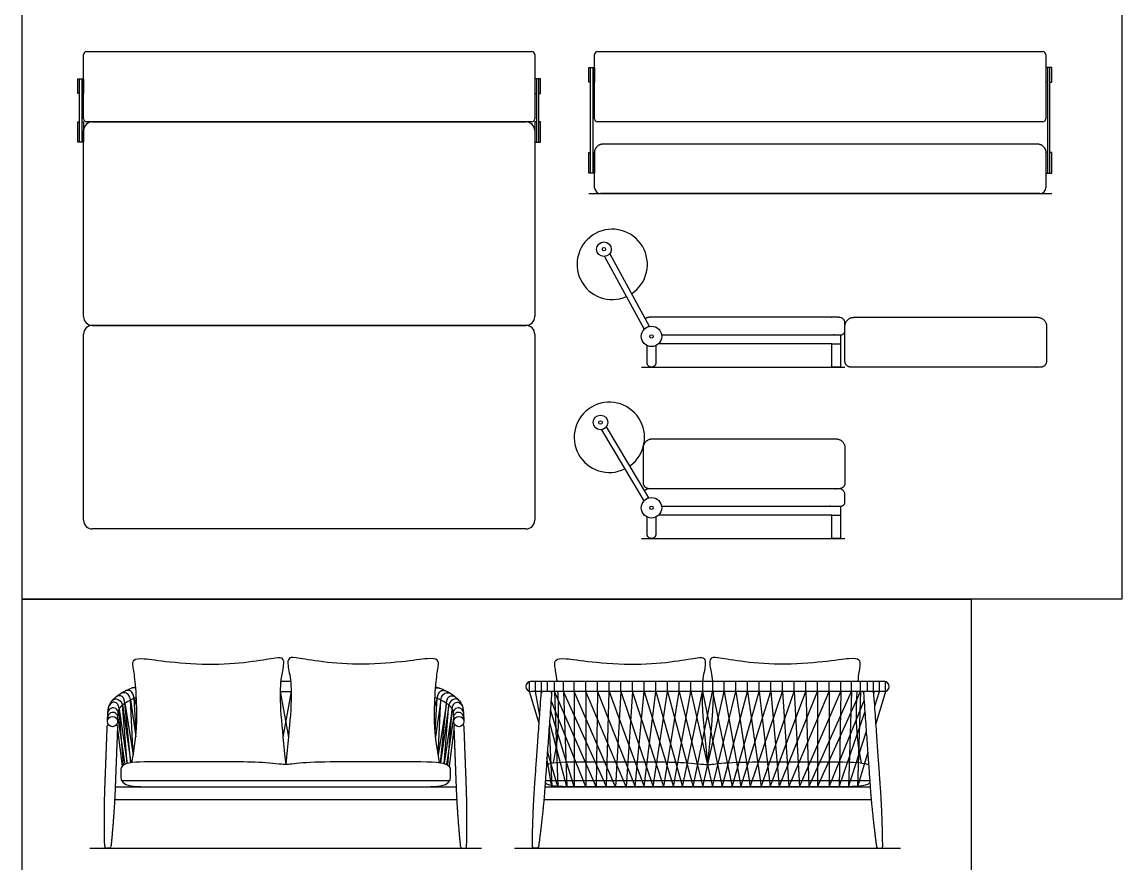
# Model space of a CAD drawing. Header units: metres. Extents: x 0 to 74.2, y -1.2 to 25.5.
# Drawn here: x 8.048 to 12.816, y 8.899 to 12.545 of the extents above; entities that cross this region are included whole.
import ezdxf

# ---------------------------------------------------------------- set-up
doc = ezdxf.new("R2010")
doc.units = ezdxf.units.M
doc.header["$MEASUREMENT"] = 0
for name, color, linetype, true_color in [('AG-DETAILS', 7, 'Continuous', 0x66ffff), ('AG-DIAGRAM', 7, 'Continuous', 0xfecc66), ('AG-FURNITURE', 7, 'Continuous', 0x66ccff), ('X-VPRT', 6, 'Continuous', 0xff00ff)]:
    doc.layers.add(name, color=color, linetype=linetype, true_color=true_color)

msp = doc.modelspace()

# ---------------------------------------------------------------- linework, layer by layer
at = {"layer": 'AG-DETAILS'}
for p, q in [((11.5582, 11.1506), (11.5963, 11.1506)), ((11.5582, 10.4075), (11.5963, 10.4075)), ((11.7443, 9.5788), (11.765, 9.6424)), ((8.4635, 9.5285), (8.4929, 9.3265)), ((9.918, 9.5285), (9.8886, 9.3265))]:
    msp.add_line(p, q, dxfattribs=at)
for points in [[(10.5124, 12.2841), (10.5048, 12.2841), (10.5048, 12.3476), (10.5302, 12.3476), (10.5302, 12.2841), (10.5227, 12.2841)], [(12.5039, 12.2841), (12.5114, 12.2841), (12.5114, 12.3476), (12.486, 12.3476), (12.486, 12.2841), (12.4936, 12.2841)], [(10.5227, 11.9793), (10.5302, 11.9793), (10.5302, 11.8904), (10.5048, 11.8904), (10.5048, 11.9793), (10.5124, 11.9793)], [(12.4936, 11.9793), (12.486, 11.9793), (12.486, 11.8904), (12.5114, 11.8904), (12.5114, 11.9793), (12.5039, 11.9793)], [(10.2484, 9.6432), (10.2484, 9.6868)], [(10.2741, 9.6424), (10.2741, 9.6868)], [(10.2998, 9.6424), (10.2998, 9.6868)], [(10.3256, 9.6424), (10.3256, 9.6868)], [(10.3567, 9.6424), (10.3567, 9.6868)], [(10.3954, 9.6424), (10.3954, 9.6868)], [(10.4411, 9.6424), (10.4411, 9.6868)], [(10.4918, 9.6424), (10.4918, 9.6868)], [(10.5424, 9.6424), (10.5424, 9.6868)], [(10.5931, 9.6424), (10.5931, 9.6868)], [(10.6438, 9.6424), (10.6438, 9.6868)], [(10.6944, 9.6424), (10.6944, 9.6868)], [(10.7451, 9.6424), (10.7451, 9.6868)], [(10.7958, 9.6424), (10.7958, 9.6868)], [(10.8464, 9.6424), (10.8464, 9.6868)], [(10.8971, 9.6424), (10.8971, 9.6868)], [(10.9478, 9.6424), (10.9478, 9.6868)], [(10.9984, 9.6868), (10.9984, 9.6424)], [(11.0407, 9.6868), (11.0407, 9.6424)], [(11.0914, 9.6424), (11.0914, 9.6868)], [(11.142, 9.6424), (11.142, 9.6868)], [(11.1927, 9.6424), (11.1927, 9.6868)], [(11.2434, 9.6424), (11.2434, 9.6868)], [(11.294, 9.6424), (11.294, 9.6868)], [(11.3447, 9.6424), (11.3447, 9.6868)], [(11.3954, 9.6424), (11.3954, 9.6868)], [(11.446, 9.6424), (11.446, 9.6868)], [(11.4967, 9.6424), (11.4967, 9.6868)], [(11.5474, 9.6424), (11.5474, 9.6868)], [(11.598, 9.6424), (11.598, 9.6868)], [(11.6437, 9.6424), (11.6437, 9.6868)], [(11.6825, 9.6424), (11.6825, 9.6868)], [(11.7135, 9.6424), (11.7135, 9.6868)], [(11.7393, 9.6424), (11.7393, 9.6868)], [(11.765, 9.6424), (11.765, 9.6868)], [(11.7907, 9.6432), (11.7907, 9.6868)], [(9.167, 9.6424), (9.2027, 9.4442)], [(9.2145, 9.6424), (9.1788, 9.4442)], [(10.2895, 9.5038), (10.2484, 9.6432)], [(10.292, 9.5382), (10.2741, 9.6424)], [(10.3006, 9.6395), (10.2998, 9.6424)], [(10.5366, 9.2296), (10.3567, 9.6424), (10.3705, 9.2296), (10.3254, 9.3822)], [(10.5817, 9.2296), (10.3954, 9.6424), (10.4101, 9.2296), (10.3347, 9.512)], [(10.6209, 9.2296), (10.4411, 9.6424), (10.4409, 9.2296), (10.3383, 9.5626)], [(10.4918, 9.6424), (10.4918, 9.2296), (10.3412, 9.6036)], [(10.6944, 9.6424), (10.6671, 9.2296), (10.4918, 9.6424)], [(10.5424, 9.6424), (10.5366, 9.2296)], [(10.5424, 9.6424), (10.706, 9.2296)], [(10.5817, 9.2296), (10.5931, 9.6424), (10.7448, 9.2296)], [(10.6438, 9.6424), (10.6209, 9.2296)], [(10.6438, 9.6424), (10.7837, 9.2296)], [(10.8302, 9.2296), (10.6944, 9.6424)], [(10.706, 9.2296), (10.7451, 9.6424), (10.8717, 9.2296), (10.9478, 9.6424), (11.0417, 9.2296)], [(10.7448, 9.2296), (10.7958, 9.6424), (10.9111, 9.2296), (10.9984, 9.6424), (11.0828, 9.2296), (11.1927, 9.6424), (11.2527, 9.2296), (11.3954, 9.6424), (11.4185, 9.2296), (11.598, 9.6424), (11.5901, 9.2296), (11.7015, 9.5534)], [(10.7837, 9.2296), (10.8464, 9.6424), (10.9566, 9.2296), (11.0407, 9.6424), (11.1256, 9.2296), (11.2434, 9.6424), (11.2911, 9.2296), (11.446, 9.6424), (11.4585, 9.2296), (11.6437, 9.6424), (11.6304, 9.2297), (11.7077, 9.4666)], [(10.8302, 9.2296), (10.8971, 9.6424), (10.9986, 9.2296), (11.0914, 9.6424), (11.1645, 9.2296), (11.294, 9.6424), (11.3305, 9.2296), (11.4967, 9.6424), (11.4967, 9.2296), (11.6825, 9.6424), (11.6701, 9.2296)], [(11.0417, 9.2296), (11.142, 9.6424), (11.2049, 9.2296), (11.3447, 9.6424), (11.3721, 9.2296), (11.5474, 9.6424), (11.5474, 9.2296), (11.6979, 9.6036)], [(11.7907, 9.6432), (11.7497, 9.5025)], [(8.4878, 9.3236), (8.4695, 9.5661), (8.5031, 9.3302), (8.4833, 9.5841), (8.5192, 9.3334), (8.4937, 9.5926), (8.5298, 9.3686), (8.5177, 9.6064), (8.5406, 9.4453)], [(8.5425, 9.4653), (8.5338, 9.6135), (8.5448, 9.5785)], [(9.839, 9.4653), (9.8477, 9.6135), (9.8367, 9.5785)], [(9.8937, 9.3236), (9.912, 9.5661), (9.8784, 9.3302), (9.8982, 9.5841), (9.8623, 9.3334), (9.8879, 9.5926), (9.8517, 9.3686), (9.8638, 9.6064), (9.8409, 9.4453)], [(8.4613, 9.4784), (8.4822, 9.3189)], [(9.9202, 9.4784), (9.8993, 9.3189)], [(10.3328, 9.4864), (10.3448, 9.2296), (10.3234, 9.3544)], [(11.7139, 9.3796), (11.6701, 9.2296)]]:
    msp.add_lwpolyline(points, dxfattribs=at)
for points in [[(10.5227, 11.8904), (10.5124, 11.8904), (10.5124, 12.3476), (10.5227, 12.3476)], [(12.4936, 11.8904), (12.5039, 11.8904), (12.5039, 12.3476), (12.4936, 12.3476)]]:
    msp.add_lwpolyline(points, close=True, dxfattribs=at)
for centre, radius, start, end in [((10.5429, 12.4046), 0.0127, 90, 180), ((12.4733, 12.4046), 0.0127, 0, 90), ((10.5429, 12.1252), 0.0127, 180, 270), ((12.4733, 12.1252), 0.0127, 270, 0), ((8.4413, 9.5297), 0.0222, 356.7799, 176.78), ((8.4424, 9.5496), 0.0222, 356.7799, 176.78), ((9.9391, 9.5496), 0.0222, 3.22, 183.2201), ((9.9402, 9.5297), 0.0222, 3.22, 183.2201)]:
    msp.add_arc(centre, radius, start, end, dxfattribs=at)
for points, degree in [([(10.5302, 12.1252), (10.5302, 12.2649), (10.5302, 12.4046)], 2), ([(10.5429, 12.4173), (11.5081, 12.4173), (12.4733, 12.4173)], 2), ([(12.486, 12.4046), (12.486, 12.2649), (12.486, 12.1252)], 2), ([(12.4733, 12.1125), (11.5081, 12.1125), (10.5429, 12.1125)], 2), ([(8.4948, 9.637), (8.4825, 9.6381), (8.4765, 9.6345)], 2), ([(8.5175, 9.6458), (8.5055, 9.6498), (8.4961, 9.6453)], 2), ([(8.5338, 9.6135), (8.5317, 9.6282), (8.527, 9.6399), (8.5175, 9.6458)], 3), ([(8.5409, 9.6576), (8.5303, 9.6606), (8.5217, 9.6565)], 2), ([(9.8406, 9.6576), (9.8512, 9.6606), (9.8598, 9.6565)], 2), ([(9.8477, 9.6135), (9.8498, 9.6282), (9.8546, 9.6399), (9.864, 9.6458)], 3), ([(9.864, 9.6458), (9.876, 9.6498), (9.8854, 9.6453)], 2), ([(9.8867, 9.637), (9.8991, 9.6381), (9.905, 9.6345)], 2), ([(8.4695, 9.5661), (8.4662, 9.5832), (8.4619, 9.5898), (8.4494, 9.5973), (8.4334, 9.5954), (8.4254, 9.5806)], 3), ([(8.4402, 9.6044), (8.445, 9.6098), (8.4594, 9.6129), (8.4781, 9.6017), (8.4833, 9.5841)], 3), ([(8.4937, 9.5926), (8.4894, 9.6145), (8.4814, 9.6239), (8.4644, 9.6265), (8.4538, 9.6181)], 3), ([(9.8879, 9.5926), (9.8921, 9.6145), (9.9001, 9.6239), (9.9171, 9.6265), (9.9277, 9.6181)], 3), ([(9.9413, 9.6044), (9.9365, 9.6098), (9.9221, 9.6129), (9.9034, 9.6017), (9.8982, 9.5841)], 3), ([(9.912, 9.5661), (9.9153, 9.5832), (9.9196, 9.5898), (9.9321, 9.5973), (9.9481, 9.5954), (9.9561, 9.5806)], 3)]:
    msp.add_open_spline(points, degree=degree, dxfattribs=at)
for points in [[(8.5177, 9.6064), (8.5138, 9.6245), (8.505, 9.6326), (8.4995, 9.6361), (8.4948, 9.637)], [(9.8638, 9.6064), (9.8677, 9.6245), (9.8765, 9.6326), (9.882, 9.6361), (9.8867, 9.637)]]:
    msp.add_open_spline(points, degree=3, knots=[0, 0, 0, 0, 0.0893786, 0.144544, 0.144544, 0.144544, 0.144544], dxfattribs=at)
at = {"layer": 'AG-DIAGRAM'}
for points in [[(10.5048, 11.8015), (12.5114, 11.8015)], [(10.7327, 11.049), (11.6153, 11.049)], [(10.7327, 10.3059), (11.6153, 10.3059)], [(8.3423, 8.9629), (10.0392, 8.9629)], [(10.1833, 8.9629), (11.8558, 8.9629)]]:
    msp.add_lwpolyline(points, dxfattribs=at)
at = {"layer": 'AG-FURNITURE'}
for p, q in [((10.7674, 11.2258), (10.5956, 11.541)), ((10.5733, 11.5288), (10.7451, 11.2137)), ((10.7415, 11.2202), (10.7415, 11.2096)), ((10.5596, 10.7775), (10.7436, 10.4693)), ((10.7654, 10.4823), (10.5814, 10.7905)), ((8.4625, 9.5109), (8.4646, 9.5484)), ((9.9169, 9.5484), (9.919, 9.5109))]:
    msp.add_line(p, q, dxfattribs=at)
for points in [[(8.2966, 12.235), (8.2891, 12.235), (8.2891, 12.2985), (8.3145, 12.2985), (8.3145, 12.235), (8.3069, 12.235)], [(10.2881, 12.235), (10.2957, 12.235), (10.2957, 12.2985), (10.2703, 12.2985), (10.2703, 12.235), (10.2778, 12.235)], [(8.3069, 12.113), (8.3145, 12.113), (8.3145, 12.0241), (8.2891, 12.0241), (8.2891, 12.113), (8.2966, 12.113)], [(10.2778, 12.113), (10.2703, 12.113), (10.2703, 12.0241), (10.2957, 12.0241), (10.2957, 12.113), (10.2881, 12.113)], [(11.5963, 11.1887), (11.5963, 11.1506), (11.5963, 11.049), (11.5582, 11.049), (11.5582, 11.1506), (10.8077, 11.1506)], [(11.5963, 10.4456), (11.5963, 10.4075), (11.5963, 10.3059), (11.5582, 10.3059), (11.5582, 10.4075), (10.8077, 10.4075)], [(9.1696, 9.6868), (9.1908, 9.6868), (9.2119, 9.6868)], [(9.167, 9.6424), (9.1908, 9.6424), (9.2145, 9.6424)], [(9.9009, 9.255), (9.1908, 9.255), (8.4806, 9.255)], [(11.7227, 9.255), (11.0196, 9.255), (10.3164, 9.255)], [(8.4519, 9.2296), (9.1908, 9.2296), (9.9296, 9.2296)], [(10.3146, 9.2296), (11.0196, 9.2296), (11.7246, 9.2296)], [(9.9322, 9.1725), (9.1908, 9.1725), (8.4493, 9.1725)], [(11.7291, 9.1725), (11.0196, 9.1725), (10.31, 9.1725)]]:
    msp.add_lwpolyline(points, dxfattribs=at)
for points in [[(8.3069, 12.0241), (8.2966, 12.0241), (8.2966, 12.2985), (8.3069, 12.2985)], [(10.2778, 12.0241), (10.2881, 12.0241), (10.2881, 12.2985), (10.2778, 12.2985)]]:
    msp.add_lwpolyline(points, close=True, dxfattribs=at)
for centre, radius in [((10.5705, 11.5604), 0.0317), ((10.5705, 11.5604), 0.00736), ((10.7766, 11.1823), 0.0444), ((10.7766, 11.1823), 0.00736), ((10.5556, 10.809), 0.0318), ((10.5556, 10.809), 0.00736), ((10.7766, 10.4392), 0.0444), ((10.7766, 10.4392), 0.00736), ((8.4403, 9.5122), 0.0222), ((9.9412, 9.5122), 0.0222)]:
    msp.add_circle(centre, radius, dxfattribs=at)
for centre, radius, start, end in [((8.3272, 12.4046), 0.0127, 90, 180), ((10.2576, 12.4046), 0.0127, 360, 90), ((8.3272, 12.1252), 0.0127, 180, 270), ((8.3526, 12.0744), 0.0381, 90, 180), ((10.2322, 12.0744), 0.0381, 0, 90), ((10.2576, 12.1252), 0.0127, 270, 360), ((10.5556, 11.8269), 0.0254, 180, 270), ((12.4606, 11.8269), 0.0254, 270, 0), ((10.6064, 11.4946), 0.1524, 303.3776, 293.8173), ((8.3526, 11.268), 0.0381, 180, 270), ((10.2322, 11.268), 0.0381, 270, 360), ((8.3526, 11.1918), 0.0381, 90, 180), ((10.2322, 11.1918), 0.0381, 0, 90), ((10.594, 10.7446), 0.1524, 305.6163, 296.0559), ((8.3526, 10.3853), 0.0381, 180, 270), ((10.2322, 10.3853), 0.0381, 270, 360), ((10.2544, 9.6646), 0.0222, 90, 180), ((11.7847, 9.6646), 0.0222, 0, 90), ((10.2544, 9.6646), 0.0222, 180, 270), ((11.7847, 9.6646), 0.0222, 270, 0), ((8.4149, 8.9714), 0.00844, 181.3561, 269.9986), ((8.425, 8.9714), 0.00844, 269.9968, 354.3128), ((9.9565, 8.9714), 0.00844, 185.6872, 270.0032), ((9.9666, 8.9714), 0.00844, 270.0014, 358.6439)]:
    msp.add_arc(centre, radius, start, end, dxfattribs=at)
for points in [[(8.3145, 12.1252), (8.3145, 12.2649), (8.3145, 12.4046)], [(8.3272, 12.4173), (9.2924, 12.4173), (10.2576, 12.4173)], [(10.2703, 12.4046), (10.2703, 12.2649), (10.2703, 12.1252)], [(10.2576, 12.1125), (9.2924, 12.1125), (8.3272, 12.1125)], [(8.3526, 12.1125), (9.2924, 12.1125), (10.2322, 12.1125)], [(8.3145, 11.268), (8.3145, 11.6712), (8.3145, 12.0744)], [(10.2703, 12.0744), (10.2703, 11.6712), (10.2703, 11.268)], [(10.5683, 12.0174), (11.5081, 12.0174), (12.4479, 12.0174)], [(10.5302, 11.8269), (10.5302, 11.9031), (10.5302, 11.9793)], [(12.486, 11.9793), (12.486, 11.9031), (12.486, 11.8269)], [(12.4606, 11.8015), (11.5081, 11.8015), (10.5556, 11.8015)], [(10.2322, 11.2299), (9.2924, 11.2299), (8.3526, 11.2299)], [(8.3526, 11.2299), (9.2924, 11.2299), (10.2322, 11.2299)], [(8.3145, 10.3853), (8.3145, 10.7885), (8.3145, 11.1918)], [(10.2703, 11.1918), (10.2703, 10.7885), (10.2703, 10.3853)], [(10.2322, 10.3472), (9.2924, 10.3472), (8.3526, 10.3472)], [(10.2544, 9.6868), (11.0196, 9.6868), (11.7847, 9.6868)], [(11.7847, 9.6424), (11.0196, 9.6424), (10.2544, 9.6424)], [(8.4646, 9.5484), (8.466, 9.5724), (8.4937, 9.5926)], [(9.8879, 9.5926), (9.9155, 9.5724), (9.9169, 9.5484)], [(8.4171, 9.4869), (8.4175, 9.4978), (8.4234, 9.4978)], [(8.4561, 9.4965), (8.462, 9.4961), (8.4616, 9.4852)], [(9.9254, 9.4965), (9.9195, 9.4961), (9.92, 9.4852)], [(9.9644, 9.4869), (9.964, 9.4978), (9.9581, 9.4978)], [(8.4075, 9.2307), (8.4123, 9.3588), (8.4171, 9.4869)], [(8.4616, 9.4852), (8.4567, 9.3571), (8.4519, 9.229)], [(9.92, 9.4852), (9.9248, 9.3571), (9.9296, 9.229)], [(9.974, 9.2307), (9.9692, 9.3588), (9.9644, 9.4869)], [(8.4064, 8.9712), (8.4031, 9.1135), (8.4075, 9.2307)], [(8.4519, 9.229), (8.4475, 9.1116), (8.4334, 8.9705)], [(9.9296, 9.229), (9.934, 9.1116), (9.9481, 8.9705)], [(9.9751, 8.9712), (9.9784, 9.1135), (9.974, 9.2307)], [(8.425, 8.9629), (8.4199, 8.9629), (8.4149, 8.9629)], [(9.9565, 8.9629), (9.9616, 8.9629), (9.9666, 8.9629)]]:
    msp.add_open_spline(points, degree=2, dxfattribs=at)
for points in [[(10.5302, 11.9793), (10.5302, 12.0174), (10.5683, 12.0174)], [(12.4479, 12.0174), (12.486, 12.0174), (12.486, 11.9793)]]:
    msp.add_rational_spline(points, [1, 0.707106781187, 1], degree=2, dxfattribs=at)
for points, weights, knots in [([(10.8337, 11.2649), (10.786, 11.2649), (10.7669, 11.2649), (10.757, 11.2649), (10.7497, 11.2582)], [1, 1, 1, 0.861010883952, 0.853933148154], [19.2909666, 19.2909666, 19.2909666, 19.5769135, 19.5769135, 19.6390305, 19.6390305, 19.6390305]), ([(10.8206, 11.1887), (11.2137, 11.1887), (11.5963, 11.1887), (11.6153, 11.1887), (11.6153, 11.2077), (11.6153, 11.2236), (11.6153, 11.2395), (11.6153, 11.2649), (11.5899, 11.2649), (11.217, 11.2649), (10.8337, 11.2649)], [1, 1, 1, 0.707106781187, 1, 1, 1, 0.707106781187, 1, 1, 1], [7.362447, 7.362447, 7.362447, 13.208149, 13.208149, 13.306324, 13.306324, 13.41049, 13.41049, 13.54139, 13.54139, 19.290967, 19.290967, 19.290967]), ([(11.7075, 11.049), (11.6598, 11.049), (11.6407, 11.049), (11.6153, 11.049), (11.6153, 11.0744), (11.6153, 11.1506), (11.6153, 11.2268), (11.6153, 11.2649), (11.6534, 11.2649), (11.7224, 11.2649), (11.8194, 11.2649)], [1, 1, 1, 0.707106781187, 1, 1, 1, 0.707106781187, 1, 1, 1], [15.478166, 15.478166, 15.478166, 15.619534, 15.619534, 15.750433, 15.750433, 16.250433, 16.250433, 16.446783, 16.446783, 16.965978, 16.965978, 16.965978]), ([(11.8194, 11.2649), (12.1423, 11.2649), (12.451, 11.2649), (12.4891, 11.2649), (12.4891, 11.2268), (12.4891, 11.1506), (12.4891, 11.0744), (12.4891, 11.049), (12.4637, 11.049), (12.095, 11.049), (11.7075, 11.049)], [1, 1, 1, 0.707106781187, 1, 1, 1, 0.707106781187, 1, 1, 1], [16.965978, 16.965978, 16.965978, 19.421414, 19.421414, 19.617764, 19.617764, 20.117764, 20.117764, 20.248664, 20.248664, 23.126166, 23.126166, 23.126166]), ([(10.7957, 11.1422), (10.7957, 11.0972), (10.7957, 11.068), (10.7957, 11.049), (10.7766, 11.049), (10.7576, 11.049), (10.7576, 11.068), (10.7576, 11.0972), (10.7576, 11.1422)], [1, 1, 1, 0.707106781187, 1, 0.707106781187, 1, 1, 1], [0.1151797, 0.1151797, 0.1151797, 0.3065081, 0.3065081, 0.4046829, 0.4046829, 0.5028576, 0.5028576, 0.694186, 0.694186, 0.694186]), ([(10.8337, 10.5218), (10.786, 10.5218), (10.7669, 10.5218), (10.7415, 10.5218), (10.7415, 10.5472), (10.7415, 10.6234), (10.7415, 10.6996), (10.7415, 10.7377), (10.7796, 10.7377), (10.8486, 10.7377), (10.9456, 10.7377)], [1, 1, 1, 0.707106781187, 1, 1, 1, 0.707106781187, 1, 1, 1], [15.478166, 15.478166, 15.478166, 15.619534, 15.619534, 15.750433, 15.750433, 16.250433, 16.250433, 16.446783, 16.446783, 16.965978, 16.965978, 16.965978]), ([(10.9456, 10.7377), (11.2684, 10.7377), (11.5772, 10.7377), (11.6153, 10.7377), (11.6153, 10.6996), (11.6153, 10.6234), (11.6153, 10.5472), (11.6153, 10.5218), (11.5899, 10.5218), (11.2212, 10.5218), (10.8337, 10.5218)], [1, 1, 1, 0.707106781187, 1, 1, 1, 0.707106781187, 1, 1, 1], [16.965978, 16.965978, 16.965978, 19.421414, 19.421414, 19.617764, 19.617764, 20.117764, 20.117764, 20.248664, 20.248664, 23.126166, 23.126166, 23.126166]), ([(10.8206, 10.4456), (11.2137, 10.4456), (11.5963, 10.4456), (11.6153, 10.4456), (11.6153, 10.4646), (11.6153, 10.4805), (11.6153, 10.4964), (11.6153, 10.5218), (11.5899, 10.5218), (11.217, 10.5218), (10.8337, 10.5218), (10.786, 10.5218), (10.7669, 10.5218), (10.757, 10.5218), (10.7469, 10.5134)], [1, 1, 1, 0.707106781187, 1, 1, 1, 0.707106781187, 1, 1, 1, 1, 1, 0.861010883952, 0.853933148154], [7.362447, 7.362447, 7.362447, 13.208149, 13.208149, 13.306324, 13.306324, 13.41049, 13.41049, 13.54139, 13.54139, 19.290967, 19.290967, 19.576914, 19.576914, 19.63903, 19.63903, 19.63903]), ([(10.7957, 10.3991), (10.7957, 10.3541), (10.7957, 10.3249), (10.7957, 10.3059), (10.7766, 10.3059), (10.7576, 10.3059), (10.7576, 10.3249), (10.7576, 10.3541), (10.7576, 10.3991)], [1, 1, 1, 0.707106781187, 1, 0.707106781187, 1, 1, 1], [0.1151797, 0.1151797, 0.1151797, 0.3065081, 0.3065081, 0.4046829, 0.4046829, 0.5028576, 0.5028576, 0.694186, 0.694186, 0.694186]), ([(8.4181, 9.5134), (8.4202, 9.5508), (8.4208, 9.56), (8.4245, 9.6258), (8.5405, 9.6631)], [1, 1, 1, 0.836768445305, 0.868517308213], [-2.9654167, -2.9654167, -2.9654167, -2.6649821, -2.6649821, -2.4073007, -2.4073007, -2.4073007]), ([(9.841, 9.6631), (9.957, 9.6258), (9.9607, 9.56), (9.9613, 9.5508), (9.9634, 9.5134)], [0.868517308213, 0.836768445305, 1, 1, 1], [2.4073007, 2.4073007, 2.4073007, 2.6649821, 2.6649821, 2.9654167, 2.9654167, 2.9654167]), ([(10.3401, 9.6424), (10.3438, 9.6402), (10.3432, 9.6315), (10.3235, 9.3557), (10.3144, 9.2278), (10.3061, 9.1106), (10.2871, 8.9705), (10.2863, 8.9629), (10.2787, 8.9629), (10.2736, 8.9629), (10.2685, 8.9629), (10.2603, 8.9629), (10.2601, 8.9712), (10.2618, 9.114), (10.2701, 9.2309), (10.2792, 9.3588), (10.2986, 9.632), (10.2992, 9.6402), (10.3034, 9.6424)], [1, 1, 1, 1, 1, 1, 1, 0.741297220351, 1, 1, 1, 0.71543356839, 1, 1, 1, 1, 1, 1, 1], [0.010792, 0.010792, 0.010792, 0.054894, 0.054894, 0.89626, 0.89626, 1.749261, 1.749261, 1.790031, 1.790031, 1.823312, 1.823312, 1.866174, 1.866174, 2.717532, 2.717532, 3.558897, 3.558897, 3.600068, 3.600068, 3.600068]), ([(11.699, 9.6424), (11.6953, 9.6402), (11.6959, 9.6315), (11.7156, 9.3557), (11.7247, 9.2278), (11.733, 9.1106), (11.752, 8.9705), (11.7528, 8.9629), (11.7604, 8.9629), (11.7655, 8.9629), (11.7706, 8.9629), (11.7788, 8.9629), (11.779, 8.9712), (11.7773, 9.114), (11.769, 9.2309), (11.7599, 9.3588), (11.7405, 9.632), (11.7399, 9.6402), (11.7357, 9.6424)], [1, 1, 1, 1, 1, 1, 1, 0.741297220351, 1, 1, 1, 0.71543356839, 1, 1, 1, 1, 1, 1, 1], [0.010792, 0.010792, 0.010792, 0.054894, 0.054894, 0.89626, 0.89626, 1.749261, 1.749261, 1.790031, 1.790031, 1.823312, 1.823312, 1.866174, 1.866174, 2.717532, 2.717532, 3.558897, 3.558897, 3.600068, 3.600068, 3.600068])]:
    msp.add_rational_spline(points, weights, degree=2, knots=knots, dxfattribs=at)
for points, knots in [([(8.5235, 9.334), (8.5444, 9.443), (8.5473, 9.5594), (8.5393, 9.6976), (8.5273, 9.756), (8.5278, 9.7816), (8.5665, 9.7887), (8.6737, 9.7707), (8.8833, 9.7549), (9.059, 9.7734), (9.1588, 9.792), (9.1785, 9.7887), (9.1845, 9.7614), (9.1659, 9.6905), (9.1659, 9.5645), (9.1821, 9.4114), (9.1908, 9.3259)], [0.018745, 0.018745, 0.018745, 0.018745, 0.33369, 0.667381, 1.001071, 1.334761, 1.668452, 2.002142, 2.335832, 2.669523, 3.003213, 3.336904, 3.670594, 4.004284, 4.337975, 4.637572, 4.637572, 4.637572, 4.637572]), ([(9.8582, 9.3328), (9.8372, 9.4425), (9.8342, 9.5593), (9.8422, 9.6976), (9.8542, 9.756), (9.8537, 9.7816), (9.815, 9.7887), (9.7078, 9.7707), (9.4982, 9.7549), (9.3225, 9.7734), (9.2227, 9.792), (9.2031, 9.7887), (9.197, 9.7614), (9.2156, 9.6905), (9.2156, 9.5645), (9.1994, 9.4114), (9.1908, 9.3259)], [0.017567, 0.017567, 0.017567, 0.017567, 0.33369, 0.667381, 1.001071, 1.334761, 1.668452, 2.002142, 2.335832, 2.669523, 3.003213, 3.336904, 3.670594, 4.004284, 4.337975, 4.637572, 4.637572, 4.637572, 4.637572]), ([(10.3671, 9.6868), (10.3638, 9.7182), (10.3561, 9.7562), (10.3566, 9.7816), (10.3953, 9.7887), (10.5025, 9.7707), (10.7121, 9.7549), (10.8878, 9.7734), (10.9876, 9.792), (11.0073, 9.7887), (11.0131, 9.762), (11.0017, 9.7171), (10.9984, 9.6868)], [0.677429, 0.677429, 0.677429, 0.677429, 1.001071, 1.334761, 1.668452, 2.002142, 2.335832, 2.669523, 3.003213, 3.336904, 3.670594, 3.983226, 3.983226, 3.983226, 3.983226]), ([(11.672, 9.6868), (11.6753, 9.7182), (11.683, 9.7562), (11.6825, 9.7816), (11.6438, 9.7887), (11.5366, 9.7707), (11.327, 9.7549), (11.1513, 9.7734), (11.0515, 9.792), (11.0319, 9.7887), (11.026, 9.762), (11.0375, 9.7171), (11.0407, 9.6868)], [0.677429, 0.677429, 0.677429, 0.677429, 1.001071, 1.334761, 1.668452, 2.002142, 2.335832, 2.669523, 3.003213, 3.336904, 3.670594, 3.983226, 3.983226, 3.983226, 3.983226]), ([(10.3523, 9.334), (10.3732, 9.443), (10.3755, 9.5376), (10.3725, 9.6155), (10.3708, 9.6424)], [0.018745, 0.018745, 0.018745, 0.018745, 0.3336904, 0.5455957, 0.5455957, 0.5455957, 0.5455957]), ([(10.9958, 9.6424), (10.9952, 9.6151), (10.9976, 9.537), (11.0109, 9.4114), (11.0196, 9.3259)], [4.1181881, 4.1181881, 4.1181881, 4.1181881, 4.3379746, 4.6375722, 4.6375722, 4.6375722, 4.6375722]), ([(11.0433, 9.6424), (11.0439, 9.6151), (11.0415, 9.537), (11.0282, 9.4114), (11.0196, 9.3259)], [4.1181881, 4.1181881, 4.1181881, 4.1181881, 4.3379746, 4.6375722, 4.6375722, 4.6375722, 4.6375722]), ([(11.687, 9.3328), (11.666, 9.4425), (11.6636, 9.5374), (11.6666, 9.6155), (11.6683, 9.6424)], [0.0175667, 0.0175667, 0.0175667, 0.0175667, 0.3336904, 0.5455957, 0.5455957, 0.5455957, 0.5455957]), ([(8.4937, 9.5926), (8.5066, 9.6014), (8.523, 9.6094), (8.54, 9.6159), (8.5434, 9.6171)], [-2.8631538, -2.8631538, -2.8631538, -2.8631538, -2.7167565, -2.6807541, -2.6807541, -2.6807541, -2.6807541]), ([(9.8381, 9.6171), (9.8415, 9.6159), (9.8585, 9.6094), (9.8749, 9.6014), (9.8879, 9.5926)], [2.6807541, 2.6807541, 2.6807541, 2.6807541, 2.7167565, 2.8631538, 2.8631538, 2.8631538, 2.8631538]), ([(9.3178, 9.3355), (9.371, 9.3376), (9.5114, 9.3376), (9.7499, 9.3376), (9.906, 9.3376), (9.906, 9.2908), (9.906, 9.2905), (9.906, 9.2296), (9.816, 9.2296), (9.7613, 9.2296), (9.5711, 9.2296), (9.3809, 9.2296), (9.1908, 9.2296), (9.0006, 9.2296), (8.8104, 9.2296), (8.6202, 9.2296), (8.5655, 9.2296), (8.4755, 9.2296), (8.4755, 9.2905), (8.4755, 9.2908), (8.4755, 9.3376), (8.6316, 9.3376), (8.87, 9.3376), (9.0747, 9.3376), (9.189, 9.3252), (9.1925, 9.3252), (9.2646, 9.3334), (9.3178, 9.3355)], [0.049258, 0.049258, 0.049258, 0.049258, 0.272053, 0.494848, 0.955145, 1.415442, 1.875739, 2.336036, 2.796333, 2.796333, 2.796333, 4.670791, 4.670791, 4.670791, 6.545248, 6.545248, 6.545248, 7.005545, 7.465842, 7.926139, 8.386436, 8.846733, 9.30703, 9.717683, 9.717683, 9.940478, 10.163273, 10.163273, 10.163273, 10.163273]), ([(10.3214, 9.3264), (10.3563, 9.3376), (10.4604, 9.3376), (10.6988, 9.3376), (10.9035, 9.3376), (11.0178, 9.3252), (11.0213, 9.3252), (11.0934, 9.3334), (11.1466, 9.3355), (11.1998, 9.3376), (11.3402, 9.3376), (11.5787, 9.3376), (11.6836, 9.3376), (11.7139, 9.3266), (11.7178, 9.3247)], [8.326691, 8.326691, 8.326691, 8.326691, 8.796924, 9.267157, 9.686674, 9.686674, 9.914279, 10.141883, 10.141883, 10.141883, 10.369487, 10.597091, 11.067324, 11.154175, 11.154175, 11.154175, 11.154175]), ([(11.7233, 9.2469), (11.7204, 9.2442), (11.6988, 9.2296), (11.6448, 9.2296), (11.5901, 9.2296), (11.3999, 9.2296), (11.2097, 9.2296), (11.0196, 9.2296), (10.8294, 9.2296), (10.6392, 9.2296), (10.449, 9.2296), (10.3943, 9.2296), (10.3403, 9.2296), (10.3187, 9.2442), (10.3158, 9.2469)], [12.357695, 12.357695, 12.357695, 12.357695, 12.450051, 12.910348, 12.910348, 12.910348, 14.784805, 14.784805, 14.784805, 16.659262, 16.659262, 16.659262, 17.119559, 17.211915, 17.211915, 17.211915, 17.211915])]:
    msp.add_open_spline(points, degree=3, knots=knots, dxfattribs=at)
at = {"layer": 'X-VPRT'}
for points in [[(8.0478, 10.0424), (8.0478, 12.7221), (12.8162, 12.7221), (12.8162, 10.0424)], [(12.1626, 10.0424), (12.1626, 7.7092), (8.0478, 7.7092), (8.0478, 10.0424)]]:
    msp.add_lwpolyline(points, close=True, dxfattribs=at)

doc.saveas('drawing.dxf')
